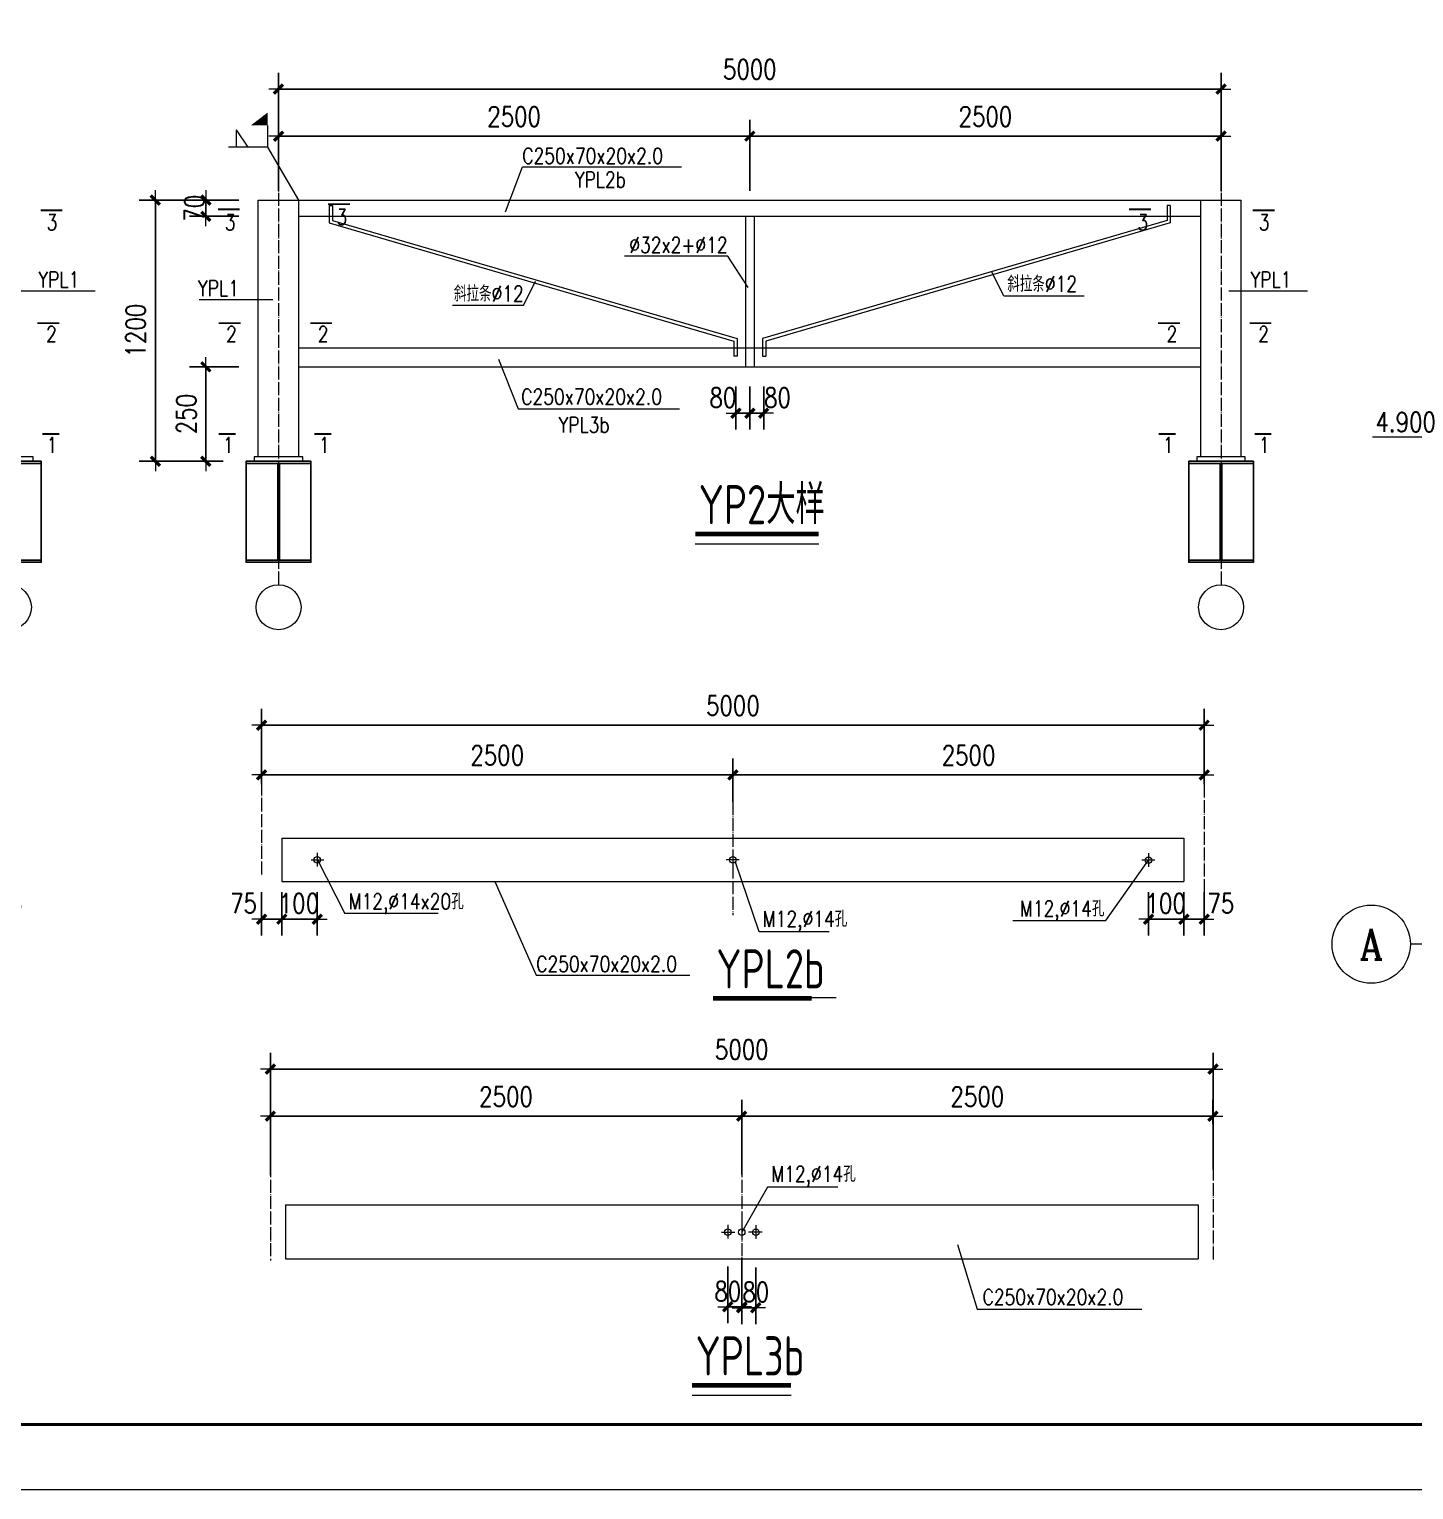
# Model space of a CAD drawing. Header units: millimetres. Extents: x 19781 to 898973, y -947928 to -267362.
# Drawn here: x 544353 to 565574, y -429982 to -407592 of the extents above; entities that cross this region are included whole.
import ezdxf

# ---------------------------------------------------------------- set-up
doc = ezdxf.new("R2010")
doc.units = ezdxf.units.MM
doc.header["$LTSCALE"] = 100
doc.linetypes.add('DOTE', pattern=[2.42, 2, -0.2, 0.02, -0.2])
doc.layers.get('0').update_dxf_attribs({"lineweight": 18})
for name, color, linetype, lineweight in [('AXIS', 3, 'Continuous', 18), ('AXIS_TEXT', 7, 'Continuous', 18), ('BORDER', 7, 'Continuous', 18), ('DOTE', 1, 'DOTE', 18), ('PUB_DIM', 3, 'Continuous', 18), ('PUB_TEXT', 7, 'Continuous', 18), ('TEXT', 7, 'Continuous', 18), ('一般文字', 6, 'Continuous', 18), ('系杆支撑', 2, 'Continuous', 18), ('钢架', 7, 'Continuous', 25)]:
    doc.layers.add(name, color=color, linetype=linetype, lineweight=lineweight)
doc.styles.add('_TCH_AXIS', font='complex.shx', dxfattribs={"bigfont": 'gbcbig.shx'})
doc.styles.add('COMPLEX', font='complex.shx', dxfattribs={"bigfont": 'gbcbig.shx'})
doc.styles.add('dim_font', font='simplex.shx', dxfattribs={"width": 0.8, "bigfont": 'gbcbig.shx'})
doc.styles.add('hztxt', font='txt.shx', dxfattribs={"width": 0.7, "bigfont": 'hztxt.shx'})
doc.styles.add('TSSD_REIN', font='tssdeng.shx', dxfattribs={"width": 0.7, "bigfont": 'hztxt.shx'})
doc.dimstyles.new('dimn', dxfattribs={"dimtxt": 300, "dimasz": 1, "dimexe": 250, "dimexo": 300, "dimgap": 150, "dimtad": 1, "dimdec": 0, "dimzin": 0, "dimdsep": 46, "dimtxsty": 'dim_font', "dimblk": '_CAXARROW', "dimcen": 1, "dimdle": 2, "dimclrt": 7, "dimadec": 1, "dimazin": 0, "dimtfac": 1, "dimtdec": 0, "dimtix": 1, "dimtmove": 2, "dimatfit": 3, "dimfxl": 1, "dimtolj": 1, "dimtzin": 0, "dimarcsym": 0})

# ---------------------------------------------------------------- blocks, each defined once
blk = doc.blocks.new('_DIMX')
blk.add_line((-150, 0), (150, 0))
blk.add_lwpolyline([(-70, -70, 50, 50, 0), (70, 70, 50, 50, 0)], format="xyseb")
blk = doc.blocks.new('*X1148')
at = {"layer": 'AXIS', "color": 0, "lineweight": -2, "transparency": 16777216}
for p, q in [((543473, -420820), (543473, -421485)), ((543783, -420820), (543783, -421485)), ((543782, -421235), (543474, -421235))]:
    blk.add_line(p, q, dxfattribs=at)
at = {"layer": 'AXIS', "color": 0, "lineweight": -2, "transparency": 16777216, "xscale": 1.00055002499721, "yscale": 1.00055002499721, "zscale": 1.00055002499721, "rotation": 180}
blk.add_blockref('_DIMX', (543473, -421235), dxfattribs=at)
at = {"layer": 'AXIS', "color": 0, "lineweight": -2, "transparency": 16777216, "xscale": 1.00055002499721, "yscale": 1.00055002499721, "zscale": 1.00055002499721}
blk.add_blockref('_DIMX', (543783, -421235), dxfattribs=at)
at = {"layer": 'AXIS', "color": 7, "transparency": 16777216, "insert": (544037, -420993), "char_height": 300.2, "width": 1166.36, "attachment_point": 5, "style": 'dim_font'}
blk.add_mtext('75', dxfattribs=at)
blk = doc.blocks.new('_CAXARROW')
blk.add_hatch(color=0).paths.add_polyline_path([(0, 0), (-1, 0.125), (-1, -0.125)], flags=0)
blk = doc.blocks.new('*X1177')
at = {"layer": 'AXIS', "color": 0, "lineweight": -2, "transparency": 16777216}
for p, q in [((547564, -412768), (546810, -412768)), ((547060, -414214), (547060, -412769)), ((547326, -414215), (546810, -414215))]:
    blk.add_line(p, q, dxfattribs=at)
at = {"layer": 'AXIS', "color": 0, "lineweight": -2, "transparency": 16777216, "xscale": 1.00055002499721, "yscale": 1.00055002499721, "zscale": 1.00055002499721}
for p, rotation in [((547060, -412768), 90), ((547060, -414215), 270)]:
    blk.add_blockref('_DIMX', p, dxfattribs=dict(at, rotation=rotation))
at = {"layer": 'AXIS', "color": 7, "transparency": 16777216, "insert": (546760, -413492), "char_height": 300.2, "width": 1852.45, "attachment_point": 5, "rotation": 90, "style": 'dim_font'}
blk.add_mtext('250', dxfattribs=at)
blk = doc.blocks.new('*X1178')
at = {"layer": 'AXIS', "color": 0, "lineweight": -2, "transparency": 16777216}
for p, q in [((547564, -410212), (546810, -410212)), ((547060, -410211), (547060, -410210)), ((547060, -410460), (547060, -410212)), ((547564, -410460), (546810, -410460)), ((547060, -410461), (547060, -410462))]:
    blk.add_line(p, q, dxfattribs=at)
at = {"layer": 'AXIS', "color": 0, "lineweight": -2, "transparency": 16777216, "xscale": 1.00055002499721, "yscale": 1.00055002499721, "zscale": 1.00055002499721}
for p, rotation in [((547060, -410212), 270), ((547060, -410460), 90)]:
    blk.add_blockref('_DIMX', p, dxfattribs=dict(at, rotation=rotation))
at = {"layer": 'AXIS', "color": 7, "transparency": 16777216, "insert": (546885, -410336), "char_height": 300.2, "width": 1166.36, "attachment_point": 5, "rotation": 90, "style": 'dim_font'}
blk.add_mtext('70', dxfattribs=at)
blk = doc.blocks.new('*X1179')
at = {"layer": 'AXIS', "color": 0, "lineweight": -2, "transparency": 16777216}
for p, q in [((547193, -410212), (546036, -410212)), ((546286, -410213), (546286, -414214)), ((547218, -414215), (546036, -414215))]:
    blk.add_line(p, q, dxfattribs=at)
at = {"layer": 'AXIS', "color": 0, "lineweight": -2, "transparency": 16777216, "xscale": 1.00055002499721, "yscale": 1.00055002499721, "zscale": 1.00055002499721}
for p, rotation in [((546286, -410212), 90), ((546286, -414215), 270)]:
    blk.add_blockref('_DIMX', p, dxfattribs=dict(at, rotation=rotation))
at = {"layer": 'AXIS', "color": 7, "transparency": 16777216, "insert": (545986, -412213), "char_height": 300.2, "width": 2435.62, "attachment_point": 5, "rotation": 90, "style": 'dim_font'}
blk.add_mtext('1200', dxfattribs=at)
blk = doc.blocks.new('*X1180')
at = {"layer": 'AXIS', "color": 0, "lineweight": -2, "transparency": 16777216}
for p, q in [((555397, -413068), (555397, -413729)), ((555610, -413068), (555610, -413729)), ((555396, -413479), (555395, -413479)), ((555397, -413479), (555610, -413479)), ((555611, -413479), (555612, -413479))]:
    blk.add_line(p, q, dxfattribs=at)
at = {"layer": 'AXIS', "color": 0, "lineweight": -2, "transparency": 16777216, "xscale": 1.00055002499721, "yscale": 1.00055002499721, "zscale": 1.00055002499721}
blk.add_blockref('_DIMX', (555397, -413479), dxfattribs=at)
at = {"layer": 'AXIS', "color": 0, "lineweight": -2, "transparency": 16777216, "xscale": 1.00055002499721, "yscale": 1.00055002499721, "zscale": 1.00055002499721, "rotation": 180}
blk.add_blockref('_DIMX', (555610, -413479), dxfattribs=at)
at = {"layer": 'AXIS', "color": 7, "transparency": 16777216, "insert": (555821, -413239), "char_height": 300.2, "width": 1166.36, "attachment_point": 5, "style": 'dim_font'}
blk.add_mtext('80', dxfattribs=at)
blk = doc.blocks.new('*X1181')
at = {"layer": 'AXIS', "color": 0, "lineweight": -2, "transparency": 16777216}
for p, q in [((555183, -413068), (555183, -413729)), ((555397, -413068), (555397, -413729)), ((555182, -413479), (555181, -413479)), ((555397, -413479), (555183, -413479)), ((555398, -413479), (555399, -413479))]:
    blk.add_line(p, q, dxfattribs=at)
at = {"layer": 'AXIS', "color": 0, "lineweight": -2, "transparency": 16777216, "xscale": 1.00055002499721, "yscale": 1.00055002499721, "zscale": 1.00055002499721}
blk.add_blockref('_DIMX', (555183, -413479), dxfattribs=at)
at = {"layer": 'AXIS', "color": 0, "lineweight": -2, "transparency": 16777216, "xscale": 1.00055002499721, "yscale": 1.00055002499721, "zscale": 1.00055002499721, "rotation": 180}
blk.add_blockref('_DIMX', (555397, -413479), dxfattribs=at)
at = {"layer": 'AXIS', "color": 7, "transparency": 16777216, "insert": (554985, -413239), "char_height": 300.2, "width": 1166.36, "attachment_point": 5, "style": 'dim_font'}
blk.add_mtext('80', dxfattribs=at)
blk = doc.blocks.new('*X1182')
at = {"layer": 'AXIS', "color": 0, "lineweight": -2, "transparency": 16777216}
for p, q in [((555397, -410072), (555397, -408981)), ((562620, -410072), (562620, -408981)), ((562619, -409232), (555398, -409232))]:
    blk.add_line(p, q, dxfattribs=at)
at = {"layer": 'AXIS', "color": 0, "lineweight": -2, "transparency": 16777216, "xscale": 1.00055002499721, "yscale": 1.00055002499721, "zscale": 1.00055002499721, "rotation": 180}
blk.add_blockref('_DIMX', (555397, -409232), dxfattribs=at)
at = {"layer": 'AXIS', "color": 0, "lineweight": -2, "transparency": 16777216, "xscale": 1.00055002499721, "yscale": 1.00055002499721, "zscale": 1.00055002499721}
blk.add_blockref('_DIMX', (562620, -409232), dxfattribs=at)
at = {"layer": 'AXIS', "color": 7, "transparency": 16777216, "insert": (559009, -408931), "char_height": 300.2, "width": 2538.54, "attachment_point": 5, "style": 'dim_font'}
blk.add_mtext('2500', dxfattribs=at)
blk = doc.blocks.new('*X1129')
at = {"layer": '系杆支撑'}
for p, q in [((265915, -83497), (265915, -86958)), ((266113, -83497), (266113, -86958))]:
    blk.add_line(p, q, dxfattribs=at)
blk = doc.blocks.new('*X1183')
at = {"layer": 'AXIS', "color": 0, "linetype": 'Continuous', "lineweight": -2, "transparency": 16777216}
for p, q in [((548174, -409331), (548174, -408259)), ((562620, -409350), (562620, -408259)), ((562619, -408510), (548175, -408510))]:
    blk.add_line(p, q, dxfattribs=at)
at = {"layer": 'AXIS', "color": 0, "linetype": 'Continuous', "lineweight": -2, "transparency": 16777216, "xscale": 1.00055002499721, "yscale": 1.00055002499721, "zscale": 1.00055002499721, "rotation": 180}
blk.add_blockref('_DIMX', (548174, -408510), dxfattribs=at)
at = {"layer": 'AXIS', "color": 0, "linetype": 'Continuous', "lineweight": -2, "transparency": 16777216, "xscale": 1.00055002499721, "yscale": 1.00055002499721, "zscale": 1.00055002499721}
blk.add_blockref('_DIMX', (562620, -408510), dxfattribs=at)
at = {"layer": 'AXIS', "color": 7, "linetype": 'Continuous', "transparency": 16777216, "insert": (555397, -408209), "char_height": 300.2, "width": 2538.54, "attachment_point": 5, "style": 'dim_font'}
blk.add_mtext('5000', dxfattribs=at)
blk = doc.blocks.new('*X1184')
at = {"layer": 'AXIS', "color": 0, "lineweight": -2, "transparency": 16777216}
for p, q in [((547914, -419164), (547914, -418011)), ((562361, -419164), (562361, -418011)), ((547915, -418261), (562360, -418261))]:
    blk.add_line(p, q, dxfattribs=at)
at = {"layer": 'AXIS', "color": 0, "lineweight": -2, "transparency": 16777216, "xscale": 1.00055002499721, "yscale": 1.00055002499721, "zscale": 1.00055002499721, "rotation": 180}
blk.add_blockref('_DIMX', (547914, -418261), dxfattribs=at)
at = {"layer": 'AXIS', "color": 0, "lineweight": -2, "transparency": 16777216, "xscale": 1.00055002499721, "yscale": 1.00055002499721, "zscale": 1.00055002499721}
blk.add_blockref('_DIMX', (562361, -418261), dxfattribs=at)
at = {"layer": 'AXIS', "color": 7, "transparency": 16777216, "insert": (555138, -417961), "char_height": 300.2, "width": 2538.54, "attachment_point": 5, "style": 'dim_font'}
blk.add_mtext('5000', dxfattribs=at)
blk = doc.blocks.new('*X1185')
at = {"layer": 'AXIS', "color": 0, "lineweight": -2, "transparency": 16777216}
for p, q in [((555138, -419442), (555138, -418774)), ((562361, -419135), (562361, -418774)), ((562360, -419024), (555139, -419024))]:
    blk.add_line(p, q, dxfattribs=at)
at = {"layer": 'AXIS', "color": 0, "lineweight": -2, "transparency": 16777216, "xscale": 1.00055002499721, "yscale": 1.00055002499721, "zscale": 1.00055002499721, "rotation": 180}
blk.add_blockref('_DIMX', (555138, -419024), dxfattribs=at)
at = {"layer": 'AXIS', "color": 0, "lineweight": -2, "transparency": 16777216, "xscale": 1.00055002499721, "yscale": 1.00055002499721, "zscale": 1.00055002499721}
blk.add_blockref('_DIMX', (562361, -419024), dxfattribs=at)
at = {"layer": 'AXIS', "color": 7, "transparency": 16777216, "insert": (558750, -418724), "char_height": 300.2, "width": 2538.54, "attachment_point": 5, "style": 'dim_font'}
blk.add_mtext('2500', dxfattribs=at)
blk = doc.blocks.new('*X1186')
at = {"layer": 'AXIS', "color": 0, "lineweight": -2, "transparency": 16777216}
for p, q in [((547914, -419135), (547914, -418774)), ((555138, -419442), (555138, -418774)), ((547915, -419024), (555137, -419024))]:
    blk.add_line(p, q, dxfattribs=at)
at = {"layer": 'AXIS', "color": 0, "lineweight": -2, "transparency": 16777216, "xscale": 1.00055002499721, "yscale": 1.00055002499721, "zscale": 1.00055002499721, "rotation": 180}
blk.add_blockref('_DIMX', (547914, -419024), dxfattribs=at)
at = {"layer": 'AXIS', "color": 0, "lineweight": -2, "transparency": 16777216, "xscale": 1.00055002499721, "yscale": 1.00055002499721, "zscale": 1.00055002499721}
blk.add_blockref('_DIMX', (555138, -419024), dxfattribs=at)
at = {"layer": 'AXIS', "color": 7, "transparency": 16777216, "insert": (551526, -418724), "char_height": 300.2, "width": 2538.54, "attachment_point": 5, "style": 'dim_font'}
blk.add_mtext('2500', dxfattribs=at)
blk = doc.blocks.new('*X1187')
at = {"layer": 'AXIS', "color": 0, "lineweight": -2, "transparency": 16777216}
for p, q in [((548224, -420820), (548224, -421485)), ((548768, -420820), (548768, -421485)), ((548767, -421235), (548225, -421235))]:
    blk.add_line(p, q, dxfattribs=at)
at = {"layer": 'AXIS', "color": 0, "lineweight": -2, "transparency": 16777216, "xscale": 1.00055002499721, "yscale": 1.00055002499721, "zscale": 1.00055002499721, "rotation": 180}
blk.add_blockref('_DIMX', (548224, -421235), dxfattribs=at)
at = {"layer": 'AXIS', "color": 0, "lineweight": -2, "transparency": 16777216, "xscale": 1.00055002499721, "yscale": 1.00055002499721, "zscale": 1.00055002499721}
blk.add_blockref('_DIMX', (548768, -421235), dxfattribs=at)
at = {"layer": 'AXIS', "color": 7, "transparency": 16777216, "insert": (548487, -420993), "char_height": 300.2, "width": 1749.53, "attachment_point": 5, "style": 'dim_font'}
blk.add_mtext('100', dxfattribs=at)
blk = doc.blocks.new('*X1188')
at = {"layer": 'AXIS', "color": 0, "lineweight": -2, "transparency": 16777216}
for p, q in [((547914, -420820), (547914, -421485)), ((548224, -420820), (548224, -421485)), ((548223, -421235), (547915, -421235))]:
    blk.add_line(p, q, dxfattribs=at)
at = {"layer": 'AXIS', "color": 0, "lineweight": -2, "transparency": 16777216, "xscale": 1.00055002499721, "yscale": 1.00055002499721, "zscale": 1.00055002499721, "rotation": 180}
blk.add_blockref('_DIMX', (547914, -421235), dxfattribs=at)
at = {"layer": 'AXIS', "color": 0, "lineweight": -2, "transparency": 16777216, "xscale": 1.00055002499721, "yscale": 1.00055002499721, "zscale": 1.00055002499721}
blk.add_blockref('_DIMX', (548224, -421235), dxfattribs=at)
at = {"layer": 'AXIS', "color": 7, "transparency": 16777216, "insert": (547638, -420993), "char_height": 300.2, "width": 1166.36, "attachment_point": 5, "style": 'dim_font'}
blk.add_mtext('75', dxfattribs=at)
blk = doc.blocks.new('*X1189')
at = {"layer": 'AXIS', "color": 0, "lineweight": -2, "transparency": 16777216}
for p, q in [((561508, -420820), (561508, -421485)), ((562051, -420820), (562051, -421485)), ((562050, -421235), (561509, -421235))]:
    blk.add_line(p, q, dxfattribs=at)
at = {"layer": 'AXIS', "color": 0, "lineweight": -2, "transparency": 16777216, "xscale": 1.00055002499721, "yscale": 1.00055002499721, "zscale": 1.00055002499721, "rotation": 180}
blk.add_blockref('_DIMX', (561508, -421235), dxfattribs=at)
at = {"layer": 'AXIS', "color": 0, "lineweight": -2, "transparency": 16777216, "xscale": 1.00055002499721, "yscale": 1.00055002499721, "zscale": 1.00055002499721}
blk.add_blockref('_DIMX', (562051, -421235), dxfattribs=at)
at = {"layer": 'AXIS', "color": 7, "transparency": 16777216, "insert": (561771, -420993), "char_height": 300.2, "width": 1749.53, "attachment_point": 5, "style": 'dim_font'}
blk.add_mtext('100', dxfattribs=at)
blk = doc.blocks.new('*X1190')
at = {"layer": 'AXIS', "color": 0, "lineweight": -2, "transparency": 16777216}
for p, q in [((562051, -420820), (562051, -421485)), ((562361, -420820), (562361, -421485)), ((562360, -421235), (562052, -421235))]:
    blk.add_line(p, q, dxfattribs=at)
at = {"layer": 'AXIS', "color": 0, "lineweight": -2, "transparency": 16777216, "xscale": 1.00055002499721, "yscale": 1.00055002499721, "zscale": 1.00055002499721, "rotation": 180}
blk.add_blockref('_DIMX', (562051, -421235), dxfattribs=at)
at = {"layer": 'AXIS', "color": 0, "lineweight": -2, "transparency": 16777216, "xscale": 1.00055002499721, "yscale": 1.00055002499721, "zscale": 1.00055002499721}
blk.add_blockref('_DIMX', (562361, -421235), dxfattribs=at)
at = {"layer": 'AXIS', "color": 7, "transparency": 16777216, "insert": (562615, -420993), "char_height": 300.2, "width": 1166.36, "attachment_point": 5, "style": 'dim_font'}
blk.add_mtext('75', dxfattribs=at)
blk = doc.blocks.new('*X1191')
at = {"layer": 'AXIS', "color": 0, "lineweight": -2, "transparency": 16777216}
for p, q in [((548050, -425157), (548050, -423283)), ((562498, -425071), (562498, -423283)), ((548051, -423534), (562497, -423534))]:
    blk.add_line(p, q, dxfattribs=at)
at = {"layer": 'AXIS', "color": 0, "lineweight": -2, "transparency": 16777216, "xscale": 1.00055002499721, "yscale": 1.00055002499721, "zscale": 1.00055002499721, "rotation": 180}
blk.add_blockref('_DIMX', (548050, -423534), dxfattribs=at)
at = {"layer": 'AXIS', "color": 0, "lineweight": -2, "transparency": 16777216, "xscale": 1.00055002499721, "yscale": 1.00055002499721, "zscale": 1.00055002499721}
blk.add_blockref('_DIMX', (562498, -423534), dxfattribs=at)
at = {"layer": 'AXIS', "color": 7, "transparency": 16777216, "insert": (555274, -423233), "char_height": 300.2, "width": 2538.54, "attachment_point": 5, "style": 'dim_font'}
blk.add_mtext('5000', dxfattribs=at)
blk = doc.blocks.new('*X1192')
at = {"layer": 'AXIS', "color": 0, "lineweight": -2, "transparency": 16777216}
for p, q in [((555273, -425151), (555273, -424005)), ((562496, -424366), (562496, -424005)), ((562495, -424255), (555274, -424255))]:
    blk.add_line(p, q, dxfattribs=at)
at = {"layer": 'AXIS', "color": 0, "lineweight": -2, "transparency": 16777216, "xscale": 1.00055002499721, "yscale": 1.00055002499721, "zscale": 1.00055002499721, "rotation": 180}
blk.add_blockref('_DIMX', (555273, -424255), dxfattribs=at)
at = {"layer": 'AXIS', "color": 0, "lineweight": -2, "transparency": 16777216, "xscale": 1.00055002499721, "yscale": 1.00055002499721, "zscale": 1.00055002499721}
blk.add_blockref('_DIMX', (562496, -424255), dxfattribs=at)
at = {"layer": 'AXIS', "color": 7, "transparency": 16777216, "insert": (558885, -423955), "char_height": 300.2, "width": 2538.54, "attachment_point": 5, "style": 'dim_font'}
blk.add_mtext('2500', dxfattribs=at)
blk = doc.blocks.new('*X1193')
at = {"layer": 'AXIS', "color": 0, "lineweight": -2, "transparency": 16777216}
for p, q in [((548049, -424366), (548049, -424005)), ((555273, -424908), (555273, -424005)), ((548050, -424255), (555272, -424255))]:
    blk.add_line(p, q, dxfattribs=at)
at = {"layer": 'AXIS', "color": 0, "lineweight": -2, "transparency": 16777216, "xscale": 1.00055002499721, "yscale": 1.00055002499721, "zscale": 1.00055002499721, "rotation": 180}
blk.add_blockref('_DIMX', (548049, -424255), dxfattribs=at)
at = {"layer": 'AXIS', "color": 0, "lineweight": -2, "transparency": 16777216, "xscale": 1.00055002499721, "yscale": 1.00055002499721, "zscale": 1.00055002499721}
blk.add_blockref('_DIMX', (555273, -424255), dxfattribs=at)
at = {"layer": 'AXIS', "color": 7, "transparency": 16777216, "insert": (551661, -423955), "char_height": 300.2, "width": 2538.54, "attachment_point": 5, "style": 'dim_font'}
blk.add_mtext('2500', dxfattribs=at)
blk = doc.blocks.new('*X1194')
at = {"layer": 'AXIS', "color": 0, "lineweight": -2, "transparency": 16777216}
for p, q in [((555274, -426420), (555274, -427428)), ((555059, -426559), (555059, -427428)), ((555058, -427178), (555057, -427178)), ((555059, -427178), (555274, -427178)), ((555275, -427178), (555276, -427178))]:
    blk.add_line(p, q, dxfattribs=at)
at = {"layer": 'AXIS', "color": 0, "lineweight": -2, "transparency": 16777216, "xscale": 1.00055002499721, "yscale": 1.00055002499721, "zscale": 1.00055002499721}
blk.add_blockref('_DIMX', (555059, -427178), dxfattribs=at)
at = {"layer": 'AXIS', "color": 0, "lineweight": -2, "transparency": 16777216, "xscale": 1.00055002499721, "yscale": 1.00055002499721, "zscale": 1.00055002499721, "rotation": 180}
blk.add_blockref('_DIMX', (555274, -427178), dxfattribs=at)
at = {"layer": 'AXIS', "color": 7, "transparency": 16777216, "insert": (555059, -426939), "char_height": 300.2, "width": 1166.36, "attachment_point": 5, "style": 'dim_font'}
blk.add_mtext('80', dxfattribs=at)
blk = doc.blocks.new('*X1195')
at = {"layer": 'AXIS', "color": 0, "lineweight": -2, "transparency": 16777216}
for p, q in [((555275, -426432), (555275, -427441)), ((555489, -426572), (555489, -427441)), ((555274, -427191), (555273, -427191)), ((555489, -427191), (555275, -427191)), ((555490, -427191), (555491, -427191))]:
    blk.add_line(p, q, dxfattribs=at)
at = {"layer": 'AXIS', "color": 0, "lineweight": -2, "transparency": 16777216, "xscale": 1.00055002499721, "yscale": 1.00055002499721, "zscale": 1.00055002499721}
blk.add_blockref('_DIMX', (555275, -427191), dxfattribs=at)
at = {"layer": 'AXIS', "color": 0, "lineweight": -2, "transparency": 16777216, "xscale": 1.00055002499721, "yscale": 1.00055002499721, "zscale": 1.00055002499721, "rotation": 180}
blk.add_blockref('_DIMX', (555489, -427191), dxfattribs=at)
at = {"layer": 'AXIS', "color": 7, "transparency": 16777216, "insert": (555489, -426951), "char_height": 300.2, "width": 1166.36, "attachment_point": 5, "style": 'dim_font'}
blk.add_mtext('80', dxfattribs=at)
blk = doc.blocks.new('*X1196')
at = {"layer": 'AXIS', "color": 0, "lineweight": -2, "transparency": 16777216}
for p, q in [((548174, -410072), (548174, -408981)), ((555397, -410072), (555397, -408981)), ((555396, -409232), (548175, -409232))]:
    blk.add_line(p, q, dxfattribs=at)
at = {"layer": 'AXIS', "color": 0, "lineweight": -2, "transparency": 16777216, "xscale": 1.00055002499721, "yscale": 1.00055002499721, "zscale": 1.00055002499721, "rotation": 180}
blk.add_blockref('_DIMX', (548174, -409232), dxfattribs=at)
at = {"layer": 'AXIS', "color": 0, "lineweight": -2, "transparency": 16777216, "xscale": 1.00055002499721, "yscale": 1.00055002499721, "zscale": 1.00055002499721}
blk.add_blockref('_DIMX', (555397, -409232), dxfattribs=at)
at = {"layer": 'AXIS', "color": 7, "transparency": 16777216, "insert": (551785, -408931), "char_height": 300.2, "width": 2538.54, "attachment_point": 5, "style": 'dim_font'}
blk.add_mtext('2500', dxfattribs=at)
blk = doc.blocks.new('_AXISO')
blk.add_circle((0, 0), 0.5)
at = {"layer": 'AXIS_TEXT', "style": 'COMPLEX', "width": 1.04167}
blk.add_attdef('A', (-0.25, -0.28), '', height=0.56, dxfattribs=at)

msp = doc.modelspace()

# ---------------------------------------------------------------- hatches: boundary and pattern name
at = {"layer": '一般文字', "lineweight": 15}
msp.add_hatch(color=251, dxfattribs=at).paths.add_polyline_path([(548009.37, -409067.86), (547748.21, -409067.86), (548009.37, -408867.74)], flags=0)

# ---------------------------------------------------------------- linework, layer by layer
for p, q in [((555201.46, -412602.71), (555151.84, -412602.71)), ((555592.56, -412602.71), (555642.18, -412602.71)), ((548224.01, -419994.79), (548224.01, -420656.34))]:
    msp.add_line(p, q)
at = {"layer": 'AXIS'}
msp.add_line((566496.55, -421618), (565521.55, -421618), dxfattribs=at)
at = {"layer": 'BORDER'}
msp.add_lwpolyline([(523622, -429982), (523622, -387961), (612766.55, -387961), (612766.55, -429982)], close=True, dxfattribs=at)
msp.add_lwpolyline([(526123.25, -428981.5, 50.03, 50.03, 0), (526123.25, -388961.5, 50.03, 50.03, 0), (611766.05, -388961.5, 50.03, 50.03, 0), (611766.05, -428981.5, 50.03, 50.03, 0)], format="xyseb", close=True, dxfattribs=at)
at = {"layer": 'DOTE'}
for p, q in [((548173.83, -409614.88), (548173.83, -416108.45)), ((562619.64, -409614.88), (562619.64, -416108.45)), ((547913.91, -418414.39), (547913.91, -420590.14)), ((562361.44, -418443.92), (562361.44, -421172.39)), ((555137.68, -419199.45), (555137.68, -421172.43)), ((548049.89, -424990.01), (548051.58, -426465.36)), ((555272.54, -424990.01), (555274.22, -426465.36)), ((562497.55, -425040.46), (562497.55, -426465.36))]:
    msp.add_line(p, q, dxfattribs=at)
at = {"layer": 'PUB_TEXT'}
for points in [[(554560.57, -415329.95, 70.04, 70.04, 0), (556454.53, -415329.95, 70.04, 70.04, 0)], [(554830.44, -422446.55, 70.04, 70.04, 0), (556347.19, -422446.55, 70.04, 70.04, 0)], [(554512.33, -428379.35, 70.04, 70.04, 0), (556029.07, -428379.35, 70.04, 70.04, 0)]]:
    msp.add_lwpolyline(points, format="xyseb", dxfattribs=at)
for points in [[(554560.57, -415480.04), (556454.53, -415480.04)], [(555203.44, -422433.64), (556720.19, -422433.64)], [(554512.33, -428529.44), (556029.07, -428529.44)]]:
    msp.add_lwpolyline(points, dxfattribs=at)
at = {"layer": '一般文字', "color": 251, "lineweight": 15}
for p, q in [((547710.11, -409401.39), (547530.33, -409134.56)), ((547530.33, -409401.39), (547530.33, -409134.56)), ((548009.37, -409401.39), (548009.37, -409067.86)), ((548009.37, -409401.39), (547408.54, -409401.39)), ((548483.93, -410211.55), (548009.37, -409401.39))]:
    msp.add_line(p, q, dxfattribs=at)
at = {"layer": '一般文字', "color": 3}
for p, q in [((551651.99, -410389.85), (551911.46, -409703.63)), ((551911.46, -409703.63), (554348.55, -409703.63)), ((555059.23, -411070.43), (553475.67, -411070.43)), ((555371.33, -411552.86), (555059.23, -411070.43)), ((551928.21, -411828.03), (552113.07, -411457.08)), ((559290.93, -411678.65), (559106.07, -411317.58)), ((544161.96, -411603.69), (545364.57, -411603.69)), ((546957.06, -411737.26), (548084.77, -411737.26)), ((559290.93, -411678.65), (560521.83, -411678.65)), ((562739.96, -411603.69), (563942.57, -411603.69)), ((551928.21, -411828.03), (550841.94, -411828.03)), ((551546.16, -412651.22), (551845.97, -413410.3)), ((551845.97, -413410.3), (554320.55, -413410.3)), ((564940.63, -413840.81), (566269.2, -413840.81)), ((548771.17, -420325.56), (549190.98, -421148.39)), ((555540.83, -421430.78), (555176.55, -420360.73)), ((560853.16, -421256.69), (561507.64, -420332.21)), ((551487.37, -420656.34), (552124.73, -422091.24)), ((550618.07, -421148.39), (549190.98, -421148.39)), ((559426.07, -421256.69), (560853.16, -421256.69)), ((556615.71, -421430.78), (555540.83, -421430.78)), ((552124.73, -422091.24), (554478.99, -422091.24)), ((555670.71, -425340.99), (555273.6, -426035.34)), ((556745.59, -425340.99), (555670.71, -425340.99)), ((558579.97, -426219.64), (558879.78, -427211.11)), ((558879.78, -427211.11), (561403.55, -427211.11))]:
    msp.add_line(p, q, dxfattribs=at)
at = {"layer": '一般文字', "color": 5}
for points in [[(544526.98, -410367.87, 30.02, 30.02, 0), (544862.55, -410367.87, 30.02, 30.02, 0)], [(547579.49, -410354.54, 30.02, 30.02, 0), (547243.92, -410354.54, 30.02, 30.02, 0)], [(548933.34, -410274.01, 30.02, 30.02, 0), (549268.91, -410274.01, 30.02, 30.02, 0)], [(561209.75, -410354.54, 30.02, 30.02, 0), (561545.32, -410354.54, 30.02, 30.02, 0)], [(563104.98, -410367.87, 30.02, 30.02, 0), (563440.55, -410367.87, 30.02, 30.02, 0)], [(544814.91, -412098.35, 30.02, 30.02, 0), (544479.34, -412098.35, 30.02, 30.02, 0)], [(547255.63, -412098.35, 30.02, 30.02, 0), (547591.2, -412098.35, 30.02, 30.02, 0)], [(548660.06, -412098.35, 30.02, 30.02, 0), (548995.63, -412098.35, 30.02, 30.02, 0)], [(561988.48, -412098.35, 30.02, 30.02, 0), (561652.91, -412098.35, 30.02, 30.02, 0)], [(563392.91, -412098.35, 30.02, 30.02, 0), (563057.34, -412098.35, 30.02, 30.02, 0)], [(544814.91, -413797.85, 30.02, 30.02, 0), (544555.83, -413797.85, 30.02, 30.02, 0)], [(547255.63, -413797.85, 30.02, 30.02, 0), (547514.71, -413797.85, 30.02, 30.02, 0)], [(548723.98, -413797.85, 30.02, 30.02, 0), (548983.06, -413797.85, 30.02, 30.02, 0)], [(561924.57, -413797.85, 30.02, 30.02, 0), (561665.49, -413797.85, 30.02, 30.02, 0)], [(563392.91, -413797.85, 30.02, 30.02, 0), (563133.83, -413797.85, 30.02, 30.02, 0)]]:
    msp.add_lwpolyline(points, format="xyseb", dxfattribs=at)
at = {"layer": '系杆支撑'}
for p, q in [((547863.73, -410211.55), (562929.74, -410211.55)), ((547863.73, -414149.07), (547863.73, -410211.55)), ((548483.93, -414149.07), (548483.93, -410211.55)), ((548951.15, -410294.24), (549000.76, -410294.24)), ((561842.33, -410294.24), (561792.71, -410294.24)), ((562309.54, -414149.07), (562309.54, -410211.55)), ((562929.74, -414149.07), (562929.74, -410211.55)), ((548483.93, -410459.63), (562309.54, -410459.63)), ((548483.93, -412478.67), (562309.54, -412478.67)), ((548483.93, -412768.1), (562309.54, -412768.1)), ((548483.93, -414149.07), (547863.73, -414149.07)), ((562929.74, -414149.07), (562309.54, -414149.07)), ((548224.01, -419994.79), (562051.34, -419994.79)), ((562051.34, -419994.79), (562051.34, -420656.34)), ((548224.01, -420656.34), (562051.34, -420656.34)), ((548278.19, -425615.53), (562266.74, -425615.53)), ((548278.19, -425615.53), (548278.19, -426442.46)), ((562266.74, -425615.53), (562266.74, -426442.46)), ((548278.19, -426442.46), (562266.74, -426442.46))]:
    msp.add_line(p, q, dxfattribs=at)
at = {"layer": '系杆支撑', "color": 3}
for p, q in [((548767.72, -420216.37), (548767.72, -420425.85)), ((555137.68, -420216.37), (555137.68, -420425.85)), ((561507.64, -420223.02), (561507.64, -420432.5)), ((548672.28, -420325.56), (548870.05, -420325.56)), ((555233.11, -420325.56), (555035.34, -420325.56)), ((561603.07, -420332.21), (561405.3, -420332.21)), ((554963.31, -426032.04), (555169.08, -426032.04)), ((555058.74, -425922.85), (555058.74, -426132.33)), ((555273.48, -425922.85), (555273.48, -426132.33)), ((555584.18, -426034.08), (555378.41, -426034.55)), ((555488.49, -425925.1), (555488.97, -426134.59))]:
    msp.add_line(p, q, dxfattribs=at)
at = {"layer": '系杆支撑'}
for points in [[(548951.69, -410294.24), (548951.69, -410561.51), (555151.84, -412373.82), (555151.84, -412602.71)], [(549001.31, -410294.24), (549001.31, -410523.13), (555201.46, -412335.44), (555201.46, -412602.71)], [(561792.71, -410294.24), (561792.71, -410523.13), (555592.56, -412335.44), (555592.56, -412602.71)], [(561842.33, -410294.24), (561842.33, -410561.51), (555642.18, -412373.82), (555642.18, -412602.71)]]:
    msp.add_lwpolyline(points, dxfattribs=at)
for points in [[(543669.52, -414215.23), (544413.76, -414215.23), (544413.76, -414149.07), (543669.52, -414149.07)], [(547801.71, -414215.23), (548545.95, -414215.23), (548545.95, -414149.07), (547801.71, -414149.07)], [(562247.52, -414215.23), (562991.76, -414215.23), (562991.76, -414149.07), (562247.52, -414149.07)]]:
    msp.add_lwpolyline(points, close=True, dxfattribs=at)
for centre in [(544041.64, -416453.33), (548173.83, -416453.33), (562619.64, -416453.33)]:
    msp.add_circle(centre, 344.88, dxfattribs=at)
at = {"layer": '系杆支撑', "color": 3}
for centre in [(548767.72, -420325.56), (555137.68, -420325.56), (561507.64, -420332.21), (555058.74, -426032.04), (555273.48, -426032.04), (555488.74, -426034.3)]:
    msp.add_circle(centre, 49.53, dxfattribs=at)
at = {"layer": '钢架'}
for p, q in [((544537.8, -415730.77), (544537.8, -414248.3)), ((547677.68, -414248.3), (547677.68, -415730.77)), ((548669.99, -415730.77), (548669.99, -414248.3)), ((562123.48, -414248.3), (562123.48, -415730.77)), ((563115.8, -415730.77), (563115.8, -414248.3))]:
    msp.add_line(p, q, dxfattribs=at)
for points in [[(543545.48, -415730.77), (544029.24, -415730.77), (544029.24, -414248.3), (543545.48, -414248.3), (543545.48, -414215.23), (544537.8, -414215.23), (544537.8, -414248.3), (544054.05, -414248.3), (544054.05, -415730.77), (544537.8, -415730.77), (544537.8, -415763.85), (543545.48, -415763.85)], [(547677.68, -415730.77), (548161.43, -415730.77), (548161.43, -414248.3), (547677.68, -414248.3), (547677.68, -414215.23), (548669.99, -414215.23), (548669.99, -414248.3), (548186.24, -414248.3), (548186.24, -415730.77), (548669.99, -415730.77), (548669.99, -415763.85), (547677.68, -415763.85)], [(562123.48, -415730.77), (562607.24, -415730.77), (562607.24, -414248.3), (562123.48, -414248.3), (562123.48, -414215.23), (563115.8, -414215.23), (563115.8, -414248.3), (562632.05, -414248.3), (562632.05, -415730.77), (563115.8, -415730.77), (563115.8, -415763.85), (562123.48, -415763.85)]]:
    msp.add_lwpolyline(points, close=True, dxfattribs=at)

# ---------------------------------------------------------------- block references
at = {"layer": 'AXIS'}
ref = msp.add_blockref('_AXISO', (564921.55, -421618), dxfattribs=dict(at, xscale=1200, yscale=1200, zscale=1200))
ref.add_attrib('A', 'A', (564742.98, -421852.37), dxfattribs={"layer": 'AXIS_TEXT', "height": 468.75, "style": '_TCH_AXIS', "width": 0.888889})
at = {"layer": '系杆支撑', "xscale": 0.6670667015714571, "yscale": 0.6670667015714571, "zscale": 0.6670667015714571}
msp.add_blockref('*X1129', (377947.94, -354761.24), dxfattribs=at)

# ---------------------------------------------------------------- texts
at = {"layer": 'PUB_DIM', "color": 6, "linetype": 'Continuous', "style": 'hztxt', "width": 0.8}
for s, height, p in [('C250x70x20x2.0', 240.144, (551909.87, -409653.7)), ('YPL2b', 240.144, (552715.96, -410018.03)), ('3', 240.14, (549062, -410591.85)), ('3', 240.14, (544619.71, -410672.38)), ('3', 240.14, (547350.77, -410672.38)), ('3', 240.14, (561338.41, -410672.38)), ('3', 240.14, (563197.71, -410672.38)), ('%%C32x2+%%C12', 240.144, (553550.37, -411019.12)), ('YPL1', 240.144, (544494.67, -411549.14)), ('YPL1', 240.144, (546940.73, -411683.38)), ('斜拉条%%C12', 240.144, (550862.45, -411766.1)), ('斜拉条%%C12', 240.144, (559342.6, -411616.72)), ('YPL1', 240.144, (563072.67, -411549.14)), ('2', 240.14, (544611.42, -412386.52)), ('2', 240.14, (547370.79, -412386.52)), ('2', 240.14, (548775.22, -412386.52)), ('2', 240.14, (561784.98, -412386.52)), ('2', 240.14, (563189.42, -412386.52)), ('C250x70x20x2.0', 240.144, (551893.74, -413347.15)), ('YPL3b', 240.144, (552466.29, -413776.93)), ('4.900', 300.165, (564986.46, -413764.53)), ('1', 240.14, (544620.18, -414088.58)), ('1', 240.14, (547322.75, -414088.58)), ('1', 240.14, (548791.1, -414088.58)), ('1', 240.14, (561729.84, -414088.58)), ('1', 240.14, (563198.18, -414088.58)), ('M12,%%C14x20孔', 240.144, (549248.04, -421083.61)), ('M12,%%C14孔', 240.144, (555596.06, -421350.09)), ('M12,%%C14孔', 240.144, (559536.99, -421191.91)), ('C250x70x20x2.0', 240.144, (552123.14, -422041.31)), ('M12,%%C14孔', 240.144, (555725.95, -425260.3)), ('C250x70x20x2.0', 240.144, (558964.66, -427148.11))]:
    msp.add_text(s, height=height, dxfattribs=at).set_placement(p)
at = {"layer": 'TEXT', "style": 'TSSD_REIN', "width": 0.75}
for s, p in [('YP2大样', (554614.15, -415179.86)), ('YPL2b', (554884.02, -422296.46)), ('YPL3b', (554565.9, -428229.26))]:
    msp.add_text(s, height=600.36, dxfattribs=at).set_placement(p)

# ---------------------------------------------------------------- dimensions: what is measured, and where the dimension line sits
at = {"layer": 'AXIS', "linetype": 'Continuous'}
dim = msp.add_linear_dim(base=(548173.83, -408509.56), p1=(562620.19, -409650.3), p2=(548173.83, -409630.99), text='5000', dimstyle='dimn', override={"dimscale": 1.00055, "dimlfac": 0.99945, "dimsah": 1, "dimadec": 0}, dxfattribs=at)
dim.commit()
dim.dimension.update_dxf_attribs({"geometry": '*X1183', "text_midpoint": (555397.01, -408209.39), "dimtype": 160})
at = {"layer": 'AXIS'}
for base, p1, p2, text, picture, middle in [((548173.83, -409231.53), (555397.01, -410372.28), (548173.83, -410372.28), '2500', '*X1196', (551785.42, -408931.37)), ((555397.01, -409231.53), (562620.19, -410372.28), (555397.01, -410372.28), '2500', '*X1182', (559008.6, -408931.37)), ((555610.2, -413478.81), (555396.74, -412768.1), (555610.2, -412768.1), '80', '*X1180', (555821.38, -413238.67)), ((562361.44, -418261.03), (547913.91, -419464.42), (562361.44, -419464.42), '5000', '*X1184', (555137.68, -417960.86)), ((555137.68, -419023.98), (562361.44, -419435.07), (555137.68, -419742.43), '2500', '*X1185', (558749.56, -418723.82)), ((543473.34, -421234.59), (543783.44, -420519.89), (543473.34, -420519.89), '75', '*X1148', (544037.13, -420993.3)), ((547913.91, -421234.59), (548224.01, -420519.89), (547913.91, -420519.89), '75', '*X1188', (547638.42, -420993.3)), ((548224.01, -421234.59), (548767.72, -420519.89), (548224.01, -420519.89), '100', '*X1187', (548486.91, -420993.3)), ((561507.64, -421234.59), (562051.34, -420519.89), (561507.64, -420519.89), '100', '*X1189', (561770.54, -420993.3)), ((562051.34, -421234.59), (562361.44, -420519.89), (562051.34, -420519.89), '75', '*X1190', (562615.13, -420993.3)), ((562497.55, -423533.58), (548050.3, -425456.99), (562497.55, -425371.64), '5000', '*X1191', (555273.93, -423233.41)), ((555273.06, -424255.18), (562496.23, -424666.27), (555273.06, -425451.43), '2500', '*X1192', (558884.65, -423955.01)), ((555274.5, -427190.86), (555489.24, -426271.89), (555274.5, -426132.03), '80', '*X1195', (555489.24, -426950.72))]:
    dim = msp.add_linear_dim(base=base, p1=p1, p2=p2, text=text, dimstyle='dimn', override={"dimscale": 1.00055, "dimlfac": 0.99945, "dimsah": 1, "dimadec": 0}, dxfattribs=at)
    dim.commit()
    dim.dimension.update_dxf_attribs({"geometry": picture, "text_midpoint": middle, "dimtype": 160})
for base, p1, p2, angle, text, picture, middle in [((547060.27, -410211.55), (547863.73, -410459.63), (547863.73, -410211.55), 90, '70', '*X1178', (546884.62, -410335.59)), ((546286.09, -414215.23), (547493.61, -410211.55), (547518.48, -414215.23), 90, '1200', '*X1179', (545985.93, -412213.39)), ((547060.27, -412768.1), (547625.99, -414215.23), (547863.73, -412768.1), 90, '250', '*X1177', (546760.11, -413491.66)), ((555183.28, -413478.81), (555396.74, -412768.1), (555183.28, -412768.1), 180, '80', '*X1181', (554985.43, -413238.67)), ((555137.68, -419023.98), (547913.91, -419435.07), (555137.68, -419742.43), 180, '2500', '*X1186', (551525.79, -418723.82)), ((555272.78, -424255.18), (548048.7, -424666.27), (555272.78, -425208.54), 180, '2500', '*X1193', (551660.74, -423955.01)), ((555274.22, -427178.19), (555059.48, -426259.21), (555274.22, -426119.36), 180, '80', '*X1194', (555059.48, -426938.83))]:
    dim = msp.add_linear_dim(base=base, p1=p1, p2=p2, angle=angle, text=text, dimstyle='dimn', override={"dimscale": 1.00055, "dimlfac": 0.99945, "dimsah": 1, "dimadec": 0}, dxfattribs=at)
    dim.commit()
    dim.dimension.update_dxf_attribs({"geometry": picture, "text_midpoint": middle, "dimtype": 160})

doc.saveas('drawing.dxf')
